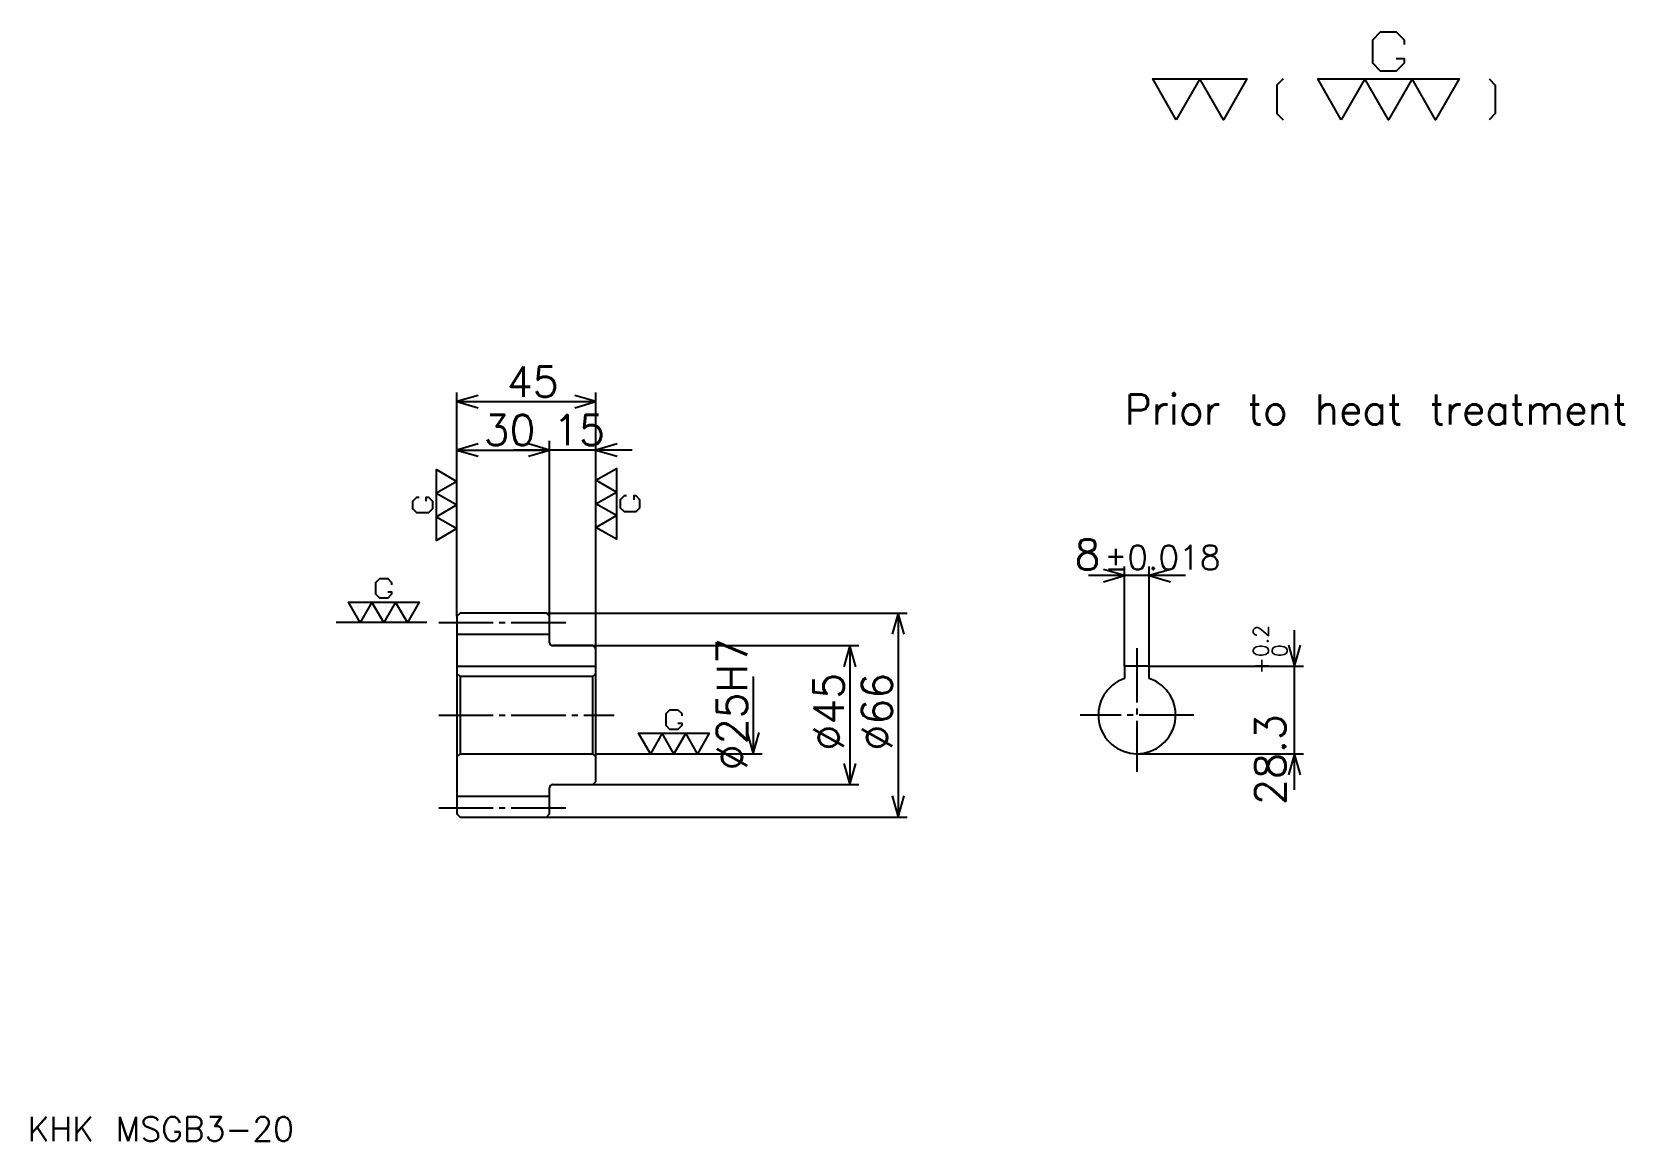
# Model space of a CAD drawing. Extents: x 21 to 537, y 22 to 381.
import ezdxf

# ---------------------------------------------------------------- set-up
doc = ezdxf.new("R2010")
doc.units = 0
doc.linetypes.add('DASHDOT', pattern=[23.478262, 17.608696, -1.956522, 1.956522, -1.956522])
doc.layers.get('0').update_dxf_attribs({"linetype": 'CONTINUOUS'})
doc.layers.add('DASHDOT', color=6, linetype='DASHDOT')
doc.styles.add('KANJI', font='TXT', dxfattribs={"bigfont": 'BIGFONT'})

msp = doc.modelspace()

# ---------------------------------------------------------------- linework, layer by layer
at = {"color": 5}
for p, q in [((158.478271, 192.456512), (158.478271, 263.869568)), ((203.478271, 192.456512), (203.478271, 263.869568)), ((158.478271, 260.934784), (203.478271, 260.934784)), ((188.478271, 192.456512), (188.478271, 248.217377)), ((158.478271, 245.282593), (188.478271, 245.282593)), ((215.217407, 245.282593), (176.739136, 245.282593)), ((374.586975, 175.256516), (374.586975, 207.539124)), ((382.586975, 175.256516), (382.586975, 207.539124)), ((394.326111, 204.60434), (362.847839, 204.60434)), ((158.478271, 191.456512), (158.478271, 192.456512)), ((187.478271, 192.456512), (203.478271, 192.456512)), ((188.478271, 191.456512), (188.478271, 192.456512)), ((203.478271, 192.456512), (304.239136, 192.456512)), ((203.478271, 180.956512), (203.478271, 192.456512)), ((301.304352, 192.456512), (301.304352, 126.456512)), ((429.543488, 135.217377), (429.543488, 186.995636)), ((189.478271, 181.956512), (203.478271, 181.956512)), ((203.478271, 181.956512), (288.586975, 181.956512)), ((285.652191, 181.956512), (285.652191, 136.956512)), ((254.347839, 171.956512), (254.347839, 146.956512)), ((382.586975, 175.256516), (432.478271, 175.256516)), ((203.478271, 146.956512), (257.282623, 146.956512)), ((378.586975, 146.956512), (432.478271, 146.956512)), ((189.478271, 136.956512), (203.478271, 136.956512)), ((203.478271, 136.956512), (288.586975, 136.956512)), ((187.478271, 126.456512), (203.478271, 126.456512)), ((203.478271, 126.456512), (304.239136, 126.456512))]:
    msp.add_line(p, q, dxfattribs=at)
at = {"color": 7}
msp.add_line((148.695663, 189.456512), (119.347839, 189.456512), dxfattribs=at)
at = {"color": 4}
for p, q in [((158.478271, 185.706512), (188.478271, 185.706512)), ((158.478271, 175.256516), (203.478271, 175.256516)), ((159.478271, 171.956512), (159.478271, 146.956512)), ((202.478271, 171.956512), (203.478271, 172.956512)), ((202.478271, 146.956512), (203.478271, 145.956512)), ((158.478271, 133.206512), (188.478271, 133.206512))]:
    msp.add_line(p, q, dxfattribs=at)
at = {"color": 7}
for points in [[(462.521729, 372.013062), (465.065216, 372.013062), (465.065216, 370.486969), (462.521729, 367.943481), (457.434784, 367.943481), (454.891296, 370.486969), (454.891296, 378.117401), (457.434784, 380.660889), (462.521729, 380.660889), (465.065216, 378.117401), (465.065216, 376.591309)], [(391.304352, 352.17392), (383.67392, 365.399994), (414.195648, 365.399994), (406.565216, 352.17392), (398.934784, 365.399994), (391.304352, 352.17392)], [(425.89566, 365.399994), (423.86087, 363.365234), (423.86087, 354.20871), (425.89566, 352.17392)], [(444.717407, 352.17392), (437.086975, 365.399994), (482.869568, 365.399994), (475.239136, 352.17392), (467.608704, 365.399994), (459.978271, 352.17392), (452.347839, 365.399994), (444.717407, 352.17392)], [(492.53479, 365.399994), (494.56958, 363.365234), (494.56958, 354.20871), (492.53479, 352.17392)], [(158.478271, 219.847809), (151.865234, 216.032593), (151.865234, 238.923904), (158.478271, 235.108688), (151.865234, 231.293472), (158.478271, 227.478241), (151.865234, 223.663025), (158.478271, 219.847809)], [(203.478271, 235.5), (210.091309, 239.315216), (210.091309, 216.423904), (203.478271, 220.23912), (210.091309, 224.054337), (203.478271, 227.869568), (210.091309, 231.684784), (203.478271, 235.5)], [(148.558701, 228.75), (148.558701, 230.021729), (149.321747, 230.021729), (150.593491, 228.75), (150.593491, 226.206512), (149.321747, 224.934784), (145.506531, 224.934784), (144.234787, 226.206512), (144.234787, 228.75), (145.506531, 230.021729), (146.269577, 230.021729)], [(213.397827, 230.413025), (212.634796, 230.413025), (211.363052, 229.141296), (211.363052, 226.597809), (212.634796, 225.32608), (216.450012, 225.32608), (217.721741, 226.597809), (217.721741, 229.141296), (216.450012, 230.413025), (215.686966, 230.413025), (215.686966, 229.141296)], [(136.076096, 199.376068), (137.347839, 199.376068), (137.347839, 198.613037), (136.076096, 197.341293), (133.532623, 197.341293), (132.26088, 198.613037), (132.26088, 202.428253), (133.532623, 203.699982), (136.076096, 203.699982), (137.347839, 202.428253), (137.347839, 201.665207)], [(127.17392, 189.456512), (123.358704, 196.06955), (146.250015, 196.06955), (142.434799, 189.456512), (138.619568, 196.06955), (134.804352, 189.456512), (130.989136, 196.06955), (127.17392, 189.456512)], [(229.989136, 156.876083), (231.26088, 156.876083), (231.26088, 156.113037), (229.989136, 154.841293), (227.445663, 154.841293), (226.17392, 156.113037), (226.17392, 159.928253), (227.445663, 161.199997), (229.989136, 161.199997), (231.26088, 159.928253), (231.26088, 159.165207)], [(221.086975, 146.956512), (217.271759, 153.56955), (240.163055, 153.56955), (236.347839, 146.956512), (232.532623, 153.56955), (228.717407, 146.956512), (224.902191, 153.56955), (221.086975, 146.956512)]]:
    msp.add_lwpolyline(points, dxfattribs=at)
at = {"color": 5}
for points in [[(165.326096, 262.891296), (158.478271, 260.934784), (165.326096, 258.978271)], [(196.630447, 258.978271), (203.478271, 260.934784), (196.630447, 262.891296)], [(165.326096, 247.23912), (158.478271, 245.282593), (165.326096, 243.32608)], [(181.630447, 243.32608), (188.478271, 245.282593), (181.630447, 247.23912)], [(181.630447, 243.32608), (188.478271, 245.282593), (181.630447, 247.23912)], [(210.326096, 247.23912), (203.478271, 245.282593), (210.326096, 243.32608)], [(367.739136, 202.647827), (374.586975, 204.60434), (367.739136, 206.560852)], [(389.434784, 206.560852), (382.586975, 204.60434), (389.434784, 202.647827)], [(303.260864, 185.608688), (301.304352, 192.456512), (299.347839, 185.608688)], [(287.608704, 175.108688), (285.652191, 181.956512), (283.695679, 175.108688)], [(427.586975, 182.10434), (429.543488, 175.256516), (431.5, 182.10434)], [(252.391327, 153.804337), (254.347839, 146.956512), (256.304352, 153.804337)], [(431.5, 140.108688), (429.543488, 146.956512), (427.586975, 140.108688)], [(283.695679, 143.804337), (285.652191, 136.956512), (287.608704, 143.804337)], [(299.347839, 133.304337), (301.304352, 126.456512), (303.260864, 133.304337)]]:
    msp.add_lwpolyline(points, dxfattribs=at)
at = {"color": 4}
for points in [[(188.478271, 182.956512), (188.478271, 191.456512), (187.478271, 192.456512), (159.478271, 192.456512), (158.478271, 191.456512), (158.478271, 145.956512)], [(189.478271, 136.956512), (202.478271, 136.956512), (203.478271, 137.956512), (203.478271, 180.956512), (202.478271, 181.956512), (189.478271, 181.956512)], [(158.478271, 145.956512), (159.478271, 146.956512), (202.478271, 146.956512), (202.478271, 171.956512), (159.478271, 171.956512), (158.478271, 172.956512)], [(382.586975, 171.299225), (382.586975, 175.256516), (374.586975, 175.256516), (374.586975, 171.299225)], [(158.478271, 145.956512), (158.478271, 127.456512), (159.478271, 126.456512), (187.478271, 126.456512), (188.478271, 127.456512), (188.478271, 135.956512)]]:
    msp.add_lwpolyline(points, dxfattribs=at)
for centre, radius, start, end in [((189.478271, 182.956512), 1, 180, 270), ((378.586975, 159.456512), 12.5, 108.66292518, 71.33707482), ((189.478271, 135.956512), 1, 90, 180)]:
    msp.add_arc(centre, radius, start, end, dxfattribs=at)
at = {"layer": 'DASHDOT', "color": 7}
for p, q in [((152.608704, 189.456512), (194.347839, 189.456512)), ((378.586975, 181.126083), (378.586975, 141.086945)), ((152.608704, 159.456512), (209.347839, 159.456512)), ((396.956543, 159.456512), (360.217407, 159.456512)), ((152.608704, 129.456512), (194.347839, 129.456512))]:
    msp.add_line(p, q, dxfattribs=at)

# ---------------------------------------------------------------- texts
at = {"color": 7, "style": 'KANJI'}
for s, height, p in [('45', 9.782609, (174.619568, 262.5)), ('Prior to heat treatment', 9.782609, (374.586975, 253.51738)), ('30', 9.782609, (167.119568, 246.847809)), ('15', 9.782609, (189.619568, 246.847809)), ('8', 9.782609, (358.393738, 206.560852)), ('%%p0.018', 7.826087, (368.077301, 206.560852)), ('KHK MSGB3-20', 7.826087, (19.565218, 21.52174))]:
    msp.add_text(s, height=height, dxfattribs=at).set_placement(p)
for s, height, p in [('0.2', 4.891304, (421.130432, 178.204056)), ('%%c25H7', 9.782609, (252.391327, 141.603256)), ('0', 4.891304, (427.195648, 178.204056)), ('+', 4.891304, (421.130432, 172.7258)), ('%%c45', 9.782609, (283.695679, 147.961945)), ('%%c66', 9.782609, (299.347839, 147.961945)), ('28.3', 9.782609, (426.608704, 130.382782))]:
    msp.add_text(s, height=height, rotation=90, dxfattribs=at).set_placement(p)

doc.saveas('drawing.dxf')
